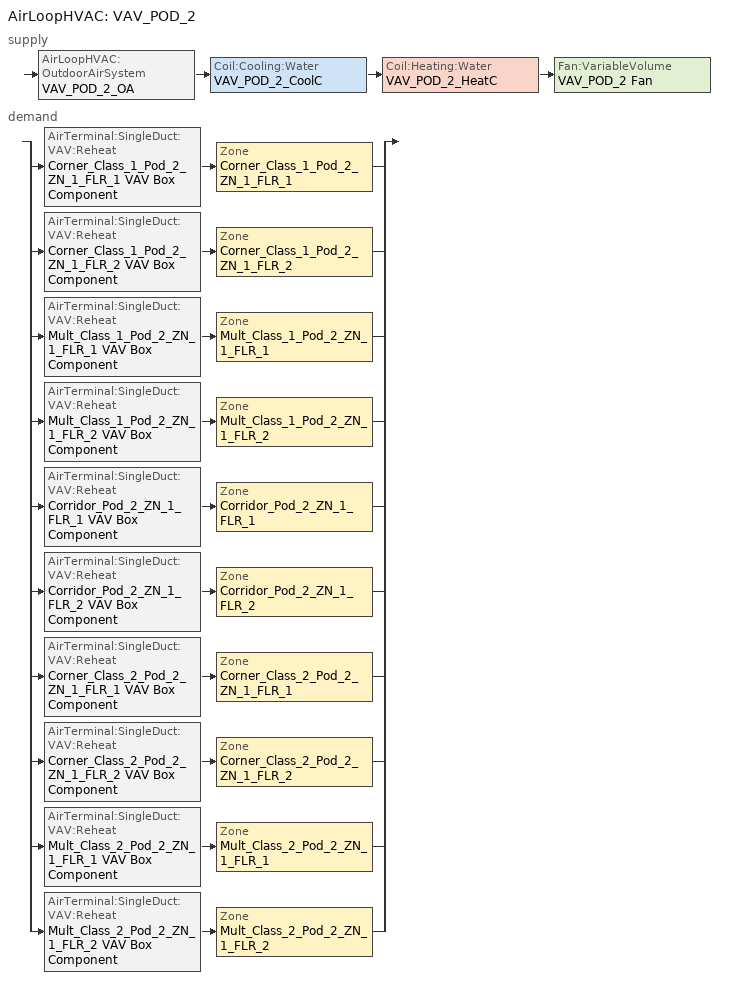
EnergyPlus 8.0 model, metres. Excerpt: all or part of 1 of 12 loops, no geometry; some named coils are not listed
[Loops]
AirLoopHVAC 'VAV_POD_2'
 supply: AirLoopHVAC:OutdoorAirSystem 'VAV_POD_2_OA' > Coil:Cooling:Water 'VAV_POD_2_CoolC' > Coil:Heating:Water 'VAV_POD_2_HeatC' > Fan:VariableVolume 'VAV_POD_2 Fan'
 demand: split
  | AirTerminal:SingleDuct:VAV:Reheat 'Corner_Class_1_Pod_2_ZN_1_FLR_1 VAV Box Component' > Zone 'Corner_Class_1_Pod_2_ZN_1_FLR_1'
  | AirTerminal:SingleDuct:VAV:Reheat 'Corner_Class_1_Pod_2_ZN_1_FLR_2 VAV Box Component' > Zone 'Corner_Class_1_Pod_2_ZN_1_FLR_2'
  | AirTerminal:SingleDuct:VAV:Reheat 'Mult_Class_1_Pod_2_ZN_1_FLR_1 VAV Box Component' > Zone 'Mult_Class_1_Pod_2_ZN_1_FLR_1'
  | AirTerminal:SingleDuct:VAV:Reheat 'Mult_Class_1_Pod_2_ZN_1_FLR_2 VAV Box Component' > Zone 'Mult_Class_1_Pod_2_ZN_1_FLR_2'
  | AirTerminal:SingleDuct:VAV:Reheat 'Corridor_Pod_2_ZN_1_FLR_1 VAV Box Component' > Zone 'Corridor_Pod_2_ZN_1_FLR_1'
  | AirTerminal:SingleDuct:VAV:Reheat 'Corridor_Pod_2_ZN_1_FLR_2 VAV Box Component' > Zone 'Corridor_Pod_2_ZN_1_FLR_2'
  | AirTerminal:SingleDuct:VAV:Reheat 'Corner_Class_2_Pod_2_ZN_1_FLR_1 VAV Box Component' > Zone 'Corner_Class_2_Pod_2_ZN_1_FLR_1'
  | AirTerminal:SingleDuct:VAV:Reheat 'Corner_Class_2_Pod_2_ZN_1_FLR_2 VAV Box Component' > Zone 'Corner_Class_2_Pod_2_ZN_1_FLR_2'
  | AirTerminal:SingleDuct:VAV:Reheat 'Mult_Class_2_Pod_2_ZN_1_FLR_1 VAV Box Component' > Zone 'Mult_Class_2_Pod_2_ZN_1_FLR_1'
  | AirTerminal:SingleDuct:VAV:Reheat 'Mult_Class_2_Pod_2_ZN_1_FLR_2 VAV Box Component' > Zone 'Mult_Class_2_Pod_2_ZN_1_FLR_2'
[Sizing:Zone] Zone Cooling Design Supply Air Temperature Input Method=SupplyAirTemperature; Zone Cooling Design Supply Air Temperature {C}=12.8; Zone Heating Design Supply Air Temperature Input Method=SupplyAirTemperature; Zone Heating Design Supply Air Temperature {C}=40; Zone Cooling Design Supply Air Humidity Ratio {kg-H2O/kg-air}=0.0085; Zone Heating Design Supply Air Humidity Ratio {kg-H2O/kg-air}=0.008; Zone Heating Sizing Factor=0; Zone Cooling Sizing Factor=0; Cooling Design Air Flow Method=DesignDay; Cooling Design Air Flow Rate {m3/s}=0; Cooling Minimum Air Flow {m3/s}=0; Cooling Minimum Air Flow Fraction=0; Heating Design Air Flow Method=DesignDay; Heating Design Air Flow Rate {m3/s}=0
Name | Design Specification Outdoor Air Object
Corner_Class_1_Pod_2_ZN_1_FLR_1 | SZ DSOA Corner_Class_1_Pod_2_ZN_1_FLR_1
Corner_Class_1_Pod_2_ZN_1_FLR_2 | SZ DSOA Corner_Class_1_Pod_2_ZN_1_FLR_2
Mult_Class_1_Pod_2_ZN_1_FLR_1 | SZ DSOA Mult_Class_1_Pod_2_ZN_1_FLR_1
Mult_Class_1_Pod_2_ZN_1_FLR_2 | SZ DSOA Mult_Class_1_Pod_2_ZN_1_FLR_2
Corridor_Pod_2_ZN_1_FLR_1 | SZ DSOA Corridor_Pod_2_ZN_1_FLR_1
Corridor_Pod_2_ZN_1_FLR_2 | SZ DSOA Corridor_Pod_2_ZN_1_FLR_2
Corner_Class_2_Pod_2_ZN_1_FLR_1 | SZ DSOA Corner_Class_2_Pod_2_ZN_1_FLR_1
Corner_Class_2_Pod_2_ZN_1_FLR_2 | SZ DSOA Corner_Class_2_Pod_2_ZN_1_FLR_2
Mult_Class_2_Pod_2_ZN_1_FLR_1 | SZ DSOA Mult_Class_2_Pod_2_ZN_1_FLR_1
Mult_Class_2_Pod_2_ZN_1_FLR_2 | SZ DSOA Mult_Class_2_Pod_2_ZN_1_FLR_2
[DesignSpecification:OutdoorAir]
Name | Outdoor Air Method | Outdoor Air Flow per Zone Floor Area {m3/s-m2} | Zone Outdoor Air Method | Outdoor Air Flow per Person {m3/s-person}
SZ DSOA Corner_Class_1_Pod_2_ZN_1_FLR_1; SZ DSOA Corner_Class_1_Pod_2_ZN_1_FLR_2; SZ DSOA Mult_Class_1_Pod_2_ZN_1_FLR_1; SZ DSOA Mult_Class_1_Pod_2_ZN_1_FLR_2; SZ DSOA Corner_Class_2_Pod_2_ZN_1_FLR_1; SZ DSOA Corner_Class_2_Pod_2_ZN_1_FLR_2; SZ DSOA Mult_Class_2_Pod_2_ZN_1_FLR_1; SZ DSOA Mult_Class_2_Pod_2_ZN_1_FLR_2 | Flow/Area | 0.00266683
SZ DSOA Corridor_Pod_2_ZN_1_FLR_1; SZ DSOA Corridor_Pod_2_ZN_1_FLR_2 | Flow/Area | 0.000507968
Design_Spec_OA_Classroom |  | 0.00266683 | Sum | 0
Design_Spec_OA_Corridor |  | 0.000507968 | Sum | 1e-08
[Sizing:System]
VAV_POD_2: Type of Load to Size On=Sensible; Design Outdoor Air Flow Rate {m3/s}  Aug 9, 2012 Change AUTOSIZE to a parm variable       !- Design=9.99847; Minimum System Air Flow Ratio=0.3; Preheat Design Temperature {C}=7; Preheat Design Humidity Ratio {kgWater/kgDryAir}=0.008; Precool Design Temperature {C}=12.8; Precool Design Humidity Ratio {kgWater/kgDryAir}=0.008; Central Cooling Design Supply Air Temperature {C}=12.8; Central Heating Design Supply Air Temperature {C}=12.8; Sizing Option=Coincident; 100% Outdoor Air in Cooling=No; 100% Outdoor Air in Heating=No; Central Cooling Design Supply Air Humidity Ratio {kg-H2O/kg-Air}=0.0085; Central Heating Design Supply Air Humidity Ratio {kgWater/kgDryAir}=0.008; Cooling Design Air Flow Method=DesignDay; Cooling Design Air Flow Rate {m3/s}=0; Heating Design Air Flow Method=DesignDay; Heating Design Air Flow Rate {m3/s}=0; System Outdoor Air Method=ZoneSum
[ZoneControl:Thermostat] Control Type Schedule=Dual Zone Control Type Sched
Name | Zone or ZoneList | Control 1
Corner_Class_1_Pod_2_ZN_1_FLR_1 Thermostat | Corner_Class_1_Pod_2_ZN_1_FLR_1 | Corner_Class_1_Pod_2_ZN_1_FLR_1 DualSPSched
Corner_Class_1_Pod_2_ZN_1_FLR_2 Thermostat | Corner_Class_1_Pod_2_ZN_1_FLR_2 | Corner_Class_1_Pod_2_ZN_1_FLR_2 DualSPSched
Mult_Class_1_Pod_2_ZN_1_FLR_1 Thermostat | Mult_Class_1_Pod_2_ZN_1_FLR_1 | Mult_Class_1_Pod_2_ZN_1_FLR_1 DualSPSched
Mult_Class_1_Pod_2_ZN_1_FLR_2 Thermostat | Mult_Class_1_Pod_2_ZN_1_FLR_2 | Mult_Class_1_Pod_2_ZN_1_FLR_2 DualSPSched
Corridor_Pod_2_ZN_1_FLR_1 Thermostat | Corridor_Pod_2_ZN_1_FLR_1 | Corridor_Pod_2_ZN_1_FLR_1 DualSPSched
Corridor_Pod_2_ZN_1_FLR_2 Thermostat | Corridor_Pod_2_ZN_1_FLR_2 | Corridor_Pod_2_ZN_1_FLR_2 DualSPSched
Corner_Class_2_Pod_2_ZN_1_FLR_1 Thermostat | Corner_Class_2_Pod_2_ZN_1_FLR_1 | Corner_Class_2_Pod_2_ZN_1_FLR_1 DualSPSched
Corner_Class_2_Pod_2_ZN_1_FLR_2 Thermostat | Corner_Class_2_Pod_2_ZN_1_FLR_2 | Corner_Class_2_Pod_2_ZN_1_FLR_2 DualSPSched
Mult_Class_2_Pod_2_ZN_1_FLR_1 Thermostat | Mult_Class_2_Pod_2_ZN_1_FLR_1 | Mult_Class_2_Pod_2_ZN_1_FLR_1 DualSPSched
Mult_Class_2_Pod_2_ZN_1_FLR_2 Thermostat | Mult_Class_2_Pod_2_ZN_1_FLR_2 | Mult_Class_2_Pod_2_ZN_1_FLR_2 DualSPSched
[ThermostatSetpoint:DualSetpoint] Heating Setpoint Temperature Schedule=HTGSETP_SCH_YES_OPTIMUM; Cooling Setpoint Temperature Schedule=CLGSETP_SCH_NO_SETBACK
Corner_Class_1_Pod_2_ZN_1_FLR_1 DualSPSched; Corner_Class_1_Pod_2_ZN_1_FLR_2 DualSPSched; Mult_Class_1_Pod_2_ZN_1_FLR_1 DualSPSched; Mult_Class_1_Pod_2_ZN_1_FLR_2 DualSPSched; Corridor_Pod_2_ZN_1_FLR_1 DualSPSched; Corridor_Pod_2_ZN_1_FLR_2 DualSPSched; Corner_Class_2_Pod_2_ZN_1_FLR_1 DualSPSched; Corner_Class_2_Pod_2_ZN_1_FLR_2 DualSPSched; Mult_Class_2_Pod_2_ZN_1_FLR_1 DualSPSched; Mult_Class_2_Pod_2_ZN_1_FLR_2 DualSPSched
[AirTerminal:SingleDuct:VAV:Reheat] Availability Schedule=ALWAYS_ON; Maximum Air Flow Rate {m3/s}=AUTOSIZE; Zone Minimum Air Flow Input Method=Constant; Maximum Hot Water or Steam Flow Rate {m3/s}=AUTOSIZE; Minimum Hot Water or Steam Flow Rate {m3/s}=0; Convergence Tolerance=0.001; Damper Heating Action=Normal; Maximum Flow Fraction During Reheat=0.5; Maximum Reheat Air Temperature {C}=40
Name | Constant Minimum Air Flow Fraction | Reheat Coil
Corner_Class_1_Pod_2_ZN_1_FLR_1 VAV Box Component | 0.7 | Corner_Class_1_Pod_2_ZN_1_FLR_1 VAV Box Reheat Coil
Corner_Class_1_Pod_2_ZN_1_FLR_2 VAV Box Component | 0.7 | Corner_Class_1_Pod_2_ZN_1_FLR_2 VAV Box Reheat Coil
Mult_Class_1_Pod_2_ZN_1_FLR_1 VAV Box Component | 0.835916 | Mult_Class_1_Pod_2_ZN_1_FLR_1 VAV Box Reheat Coil
Mult_Class_1_Pod_2_ZN_1_FLR_2 VAV Box Component | 0.7 | Mult_Class_1_Pod_2_ZN_1_FLR_2 VAV Box Reheat Coil
Corridor_Pod_2_ZN_1_FLR_1 VAV Box Component | 0.431992 | Corridor_Pod_2_ZN_1_FLR_1 VAV Box Reheat Coil
Corridor_Pod_2_ZN_1_FLR_2 VAV Box Component | 0.3 | Corridor_Pod_2_ZN_1_FLR_2 VAV Box Reheat Coil
Corner_Class_2_Pod_2_ZN_1_FLR_1 VAV Box Component | 0.7 | Corner_Class_2_Pod_2_ZN_1_FLR_1 VAV Box Reheat Coil
Corner_Class_2_Pod_2_ZN_1_FLR_2 VAV Box Component | 0.7 | Corner_Class_2_Pod_2_ZN_1_FLR_2 VAV Box Reheat Coil
Mult_Class_2_Pod_2_ZN_1_FLR_1 VAV Box Component | 1 | Mult_Class_2_Pod_2_ZN_1_FLR_1 VAV Box Reheat Coil
Mult_Class_2_Pod_2_ZN_1_FLR_2 VAV Box Component | 0.7 | Mult_Class_2_Pod_2_ZN_1_FLR_2 VAV Box Reheat Coil
[Zone equipment]
Corner_Class_1_Pod_2_ZN_1_FLR_1: Corner_Class_1_Pod_2_ZN_1_FLR_1 VAV Box Component
Corner_Class_1_Pod_2_ZN_1_FLR_2: Corner_Class_1_Pod_2_ZN_1_FLR_2 VAV Box Component
Mult_Class_1_Pod_2_ZN_1_FLR_1: Mult_Class_1_Pod_2_ZN_1_FLR_1 VAV Box Component
Mult_Class_1_Pod_2_ZN_1_FLR_2: Mult_Class_1_Pod_2_ZN_1_FLR_2 VAV Box Component
Corridor_Pod_2_ZN_1_FLR_1: Corridor_Pod_2_ZN_1_FLR_1 VAV Box Component
Corridor_Pod_2_ZN_1_FLR_2: Corridor_Pod_2_ZN_1_FLR_2 VAV Box Component
Corner_Class_2_Pod_2_ZN_1_FLR_1: Corner_Class_2_Pod_2_ZN_1_FLR_1 VAV Box Component
Corner_Class_2_Pod_2_ZN_1_FLR_2: Corner_Class_2_Pod_2_ZN_1_FLR_2 VAV Box Component
Mult_Class_2_Pod_2_ZN_1_FLR_1: Mult_Class_2_Pod_2_ZN_1_FLR_1 VAV Box Component
Mult_Class_2_Pod_2_ZN_1_FLR_2: Mult_Class_2_Pod_2_ZN_1_FLR_2 VAV Box Component
[Fan:VariableVolume]
VAV_POD_2 Fan: Availability Schedule=HVACOperationSchd; Fan Efficiency=0.6045; Pressure Rise {Pa}=1389.42; Maximum Flow Rate {m3/s}=AUTOSIZE; Fan Power Minimum Flow Rate Input Method=Fraction; Fan Power Minimum Flow Fraction=0.25; Motor Efficiency=0.93; Motor In Airstream Fraction=1; Fan Power Coefficient 1=0.0408; Fan Power Coefficient 2=0.088; Fan Power Coefficient 3=-0.0729; Fan Power Coefficient 4=0.9437; Fan Power Coefficient 5=0
[Coil:Cooling:Water]
VAV_POD_2_CoolC: Availability Schedule=ALWAYS_ON; Design Water Flow Rate {m3/s}=AUTOSIZE; Design Air Flow Rate {m3/s}=AUTOSIZE; Design Inlet Water Temperature {C}=AUTOSIZE; Design Inlet Air Temperature {C}=AUTOSIZE; Design Outlet Air Temperature {C}=AUTOSIZE; Design Inlet Air Humidity Ratio {kgWater/kgDryAir}=AUTOSIZE; Design Outlet Air Humidity Ratio {kgWater/kgDryAir}=AUTOSIZE; Type of Analysis=SimpleAnalysis; Heat Exchanger Configuration=CrossFlow
[Coil:Heating:Water]
VAV_POD_2_HeatC: Availability Schedule=ALWAYS_ON; U-Factor Times Area Value {W/K}=AUTOSIZE; Maximum Water Flow Rate {m3/s}=AUTOSIZE; Performance Input Method=UFactorTimesAreaAndDesignWaterFlowRate; Rated Capacity {W}=AUTOSIZE; Rated Inlet Water Temperature {C}=82.2; Rated Inlet Air Temperature {C}=12.8; Rated Outlet Water Temperature {C}=71.1; Rated Outlet Air Temperature {C}=40
[Controller:WaterCoil] Control Variable=Temperature; Actuator Variable=Flow; Maximum Actuated Flow {m3/s}=AUTOSIZE; Minimum Actuated Flow {m3/s}=0
Name | Action | Controller Convergence Tolerance {deltaC}
VAV_POD_2_CoolC_Controller | Reverse
VAV_POD_2_HeatC_Controller | Normal | 0.0001
[Controller:OutdoorAir]
VAV_POD_2_OA_Controller: Minimum Outdoor Air Flow Rate {m3/s}=AUTOSIZE; Maximum Outdoor Air Flow Rate {m3/s}=AUTOSIZE; Economizer Control Type,             !- Economizer Control Typ=DifferentialDryBulb; Economizer Control Action Type=ModulateFlow; Economizer Maximum Limit Dry-Bulb Temperature {C}                            !- Economizer Maximum Limit Dry-Bulb Temperature {C}=12.7778; Minimum Limit Type=FixedMinimum; Minimum Outdoor Air Schedule=MinOA_MotorizedDamper_Sched; Heat Recovery Bypass Control Type=BypassWhenOAFlowGreaterThanMinimum
[AirLoopHVAC]
VAV_POD_2: Design Supply Air Flow Rate {m3/s}=AUTOSIZE
[SetpointManager:Scheduled]
VAV_POD_2 SAT setpoint: Control Variable=Temperature; Schedule=VAV-Supply-Air-Temp-Sch; Setpoint Node or NodeList=VAV_POD_2 Supply Equipment Outlet Node
[SetpointManager:MixedAir] Control Variable=Temperature
Name | Setpoint Node or NodeList
VAV_POD_2_CoolC SAT Manager | VAV_POD_2_CoolC-VAV_POD_2_HeatCNode
VAV_POD_2_HeatC SAT Manager | VAV_POD_2_HeatC-VAV_POD_2 FanNode
VAV_POD_2_OAMixed Air Temp Manager | VAV_POD_2_OA-VAV_POD_2_CoolCNode
[SetpointManager:OutdoorAirPretreat]
VAV_Pod_2 Heat Exhchanger Supply Air Temp Manager: Control Variable=Temperature; Minimum Setpoint Temperature {C}=-99; Maximum Setpoint Temperature {C}=99; Minimum Setpoint Humidity Ratio {kgWater/kgDryAir}=0.00001; Maximum Setpoint Humidity Ratio {kgWater/kgDryAir}=1; Setpoint Node or NodeList=VAV_Pod_2 Heat Recovery Outlet Node
[HeatExchanger:AirToAir:SensibleAndLatent]
VAV_Pod_2 OA Heat Recovery: Availability Schedule=Always_On; Nominal Supply Air Flow Rate {m3/s}=AUTOSIZE; Sensible Effectiveness at 100% Heating Air Flow=0.7; Latent Effectiveness at 100% Heating Air Flow=0.6; Sensible Effectiveness at 75% Heating Air Flow=0.7; Latent Effectiveness at 75% Heating Air Flow=0.6; Sensible Effectiveness at 100% Cooling Air Flow=0.75; Latent Effectiveness at 100% Cooling Air Flow=0.6; Sensible Effectiveness at 75% Cooling Air Flow=0.75; Latent Effectiveness at 75% Cooling Air Flow=0.6; Nominal Electric Power {W}=7223.9; Supply Air Outlet Temperature Control=Yes; Heat Exchanger Type=Rotary; Frost Control Type=ExhaustOnly; Threshold Temperature {C}=-23.3; Initial Defrost Time Fraction=0.167; Rate of Defrost Time Fraction Increase {1/K}=1.44
[Controller:MechanicalVentilation]
VAV_POD_2_MultiZone: Always_On, No, VentilationRateProcedure, Corner_Class_1_Pod_2_ZN_1_FLR_1, Design_Spec_OA_Classroom, Design_Spec_ZAD_1, Corner_Class_1_Pod_2_ZN_1_FLR_2, Design_Spec_OA_Classroom, Design_Spec_ZAD_1, Mult_Class_1_Pod_2_ZN_1_FLR_1, Design_Spec_OA_Classroom, Design_Spec_ZAD_1, Mult_Class_1_Pod_2_ZN_1_FLR_2, Design_Spec_OA_Classroom, Design_Spec_ZAD_1, Corridor_Pod_2_ZN_1_FLR_1, Design_Spec_OA_Corridor, Design_Spec_ZAD_1, Corridor_Pod_2_ZN_1_FLR_2, Design_Spec_OA_Corridor, Design_Spec_ZAD_1, Corner_Class_2_Pod_2_ZN_1_FLR_1, Design_Spec_OA_Classroom, Design_Spec_ZAD_1, Corner_Class_2_Pod_2_ZN_1_FLR_2, Design_Spec_OA_Classroom, Design_Spec_ZAD_1, Mult_Class_2_Pod_2_ZN_1_FLR_1, Design_Spec_OA_Classroom, Design_Spec_ZAD_1, Mult_Class_2_Pod_2_ZN_1_FLR_2, Design_Spec_OA_Classroom, Design_Spec_ZAD_1
[DesignSpecification:ZoneAirDistribution]
Design_Spec_ZAD_1: Zone Air Distribution Effectiveness in Cooling Mode 1=1; Zone Air Distribution Effectiveness in Heating Mode 1=1
[EnergyManagementSystem:Program]
PSZ4_8_Economizer_CTRL_Prog: SET PSZ4_8_Timestep_Econ_Eff = 0.7; SET PSZ4_8_MaxE = 0.7; SET PSZ4_8_DAT_Rqd = (PSZ4_8_DAT_Rqd*1.8) +32; SET OAT_F = (OAT_F*1.8) +32; SET OAwb_F = (OAwb_F*1.8) +32; IF PSZ4_8_OAFlowMass > (PSZ4_8_OADesignMass * PSZ4_8_OASch); SET PSZ4_8_Econo_Active = 1; ELSE; SET PSZ4_8_Econo_Active = 0; ENDIF; SET PSZ4_8_dT_Needed = 75 - PSZ4_8_DAT_Rqd; SET PSZ4_8_Cool_Des_dT = ((98*0.15) + (75*(1-0.15))) - 55; SET PSZ4_8_Cool_Load = PSZ4_8_dT_Needed/ PSZ4_8_Cool_Des_dT; IF PSZ4_8_Cool_Load > 1; SET PSZ4_8_Cool_Load = 1; ELSEIF PSZ4_8_Cool_Load < 0; SET PSZ4_8_Cool_Load = 0; ENDIF; IF PSZ4_8_Econo_Active == 1; SET PSZ4_8_Stage = PSZ4_8_Number_of_Stages; IF PSZ4_8_Stage == 2; IF PSZ4_8_Cool_Load < 0.6; SET PSZ4_8_Timestep_Econ_Eff = PSZ4_8_MaxE; ELSE; SET PSZ4_8_ECO_Eff = 0-2.18919863612305; SET PSZ4_8_ECO_Eff = PSZ4_8_ECO_Eff + (0-0.674461284910428 * PSZ4_8_Cool_Load); SET PSZ4_8_ECO_Eff = PSZ4_8_ECO_Eff + (0.000459106275872404 * (OAT_F^2)); SET PSZ4_8_ECO_Eff = PSZ4_8_ECO_Eff + (0-0.00000484778537945252 * (OAT_F^3)); SET PSZ4_8_ECO_Eff = PSZ4_8_ECO_Eff + (0.182915713033586 * OAwb_F); SET PSZ4_8_ECO_Eff = PSZ4_8_ECO_Eff + (0-0.00382838660261133 * (OAwb_F^2)); SET PSZ4_8_ECO_Eff = PSZ4_8_ECO_Eff + (0.0000255567460240583 * (OAwb_F^3)); SET PSZ4_8_Timestep_Econ_Eff = PSZ4_8_ECO_Eff; ENDIF; ELSE; SET PSZ4_8_ECO_Eff = 2.36337942464462; SET PSZ4_8_ECO_Eff = PSZ4_8_ECO_Eff + (0-0.409939515512619 * PSZ4_8_Cool_Load); SET PSZ4_8_ECO_Eff = PSZ4_8_ECO_Eff + (0-0.0565205596792225 * OAwb_F); SET PSZ4_8_ECO_Eff = PSZ4_8_ECO_Eff + (0-0.0000632612294169389 * (OAT_F^2)); SET PSZ4_8_Timestep_Econ_Eff = PSZ4_8_ECO_Eff + (0.000571724868775081 * (OAwb_F^2)); ENDIF; IF PSZ4_8_Timestep_Econ_Eff > PSZ4_8_MaxE; SET PSZ4_8_Timestep_Econ_Eff = PSZ4_8_MaxE; ELSEIF PSZ4_8_Timestep_Econ_Eff < (PSZ4_8_OADesignMass * PSZ4_8_OASch); SET PSZ4_8_Timestep_Econ_Eff = (PSZ4_8_OADesignMass * PSZ4_8_OASch); ENDIF; ENDIF
PSZ4_8_Set_Fan_Par: IF PSZ4_8_Number_of_Stages == 1; Return; ENDIF; SET PSZ4_8_FanPwrExponent = 2.2; SET PSZ4_8_OAFrac = PSZ4_8_OAFlowMass/PSZ4_8_DesignFlowMass; IF  PSZ4_8_OAFrac < 0.66; SET PSZ4_8_VenSpeed = 0.66; SET PSZ4_8_Stage1Speed = 0.66; ELSE; SET PSZ4_8_VenSpeed = PSZ4_8_OAFrac; SET PSZ4_8_Stage1Speed = PSZ4_8_OAFrac; ENDIF; SET PSZ4_8_Stage2Speed = 1.0; SET PSZ4_8_HeatSpeed = 1.0
PSZ4_8_Fan_Control: IF PSZ4_8_Number_of_Stages == 1; Return; ENDIF; IF PSZ4_8_HeatingRTF > 0; SET PSZ4_8_Heating = PSZ4_8_HeatingRTF; SET PSZ4_8_Ven = 1 - PSZ4_8_HeatingRTF; SET PSZ4_8_Eco = 0; SET PSZ4_8_Stage1 = 0; SET PSZ4_8_Stage2 = 0; ELSE; SET PSZ4_8_Heating = 0; SET PSZ4_8_EcoSpeed = PSZ4_8_VenSpeed; IF PSZ4_8_SpeedRatio == 0; IF PSZ4_8_RTF > 0; SET PSZ4_8_Stage1 = PSZ4_8_RTF; SET PSZ4_8_Stage2 = 0; SET PSZ4_8_Ven = 1-PSZ4_8_RTF; SET PSZ4_8_Eco = 0; IF PSZ4_8_OAFlowMass > (PSZ4_8_OADesignMass * PSZ4_8_OASch); SET PSZ4_8_Stage1Speed = 1.0; ENDIF; ELSE; SET PSZ4_8_Stage1 = 0; SET PSZ4_8_Stage2 = 0; IF PSZ4_8_OAFlowMass > (PSZ4_8_OADesignMass * PSZ4_8_OASch); SET PSZ4_8_Eco = 1.0; SET PSZ4_8_Ven = 0; SET PSZ4_8_Exp_DAT = PSZ4_8_DAT_Rqd - (1-PSZ4_8_VenSpeed) * KITCHEN_ZN_1_FLR_1_Temp; SET PSZ4_8_Exp_DAT = PSZ4_8_Exp_DAT/PSZ4_8_VenSpeed; IF OAT_F > PSZ4_8_Exp_DAT; SET PSZ4_8_EcoSpeed = PSZ4_8_Stage2Speed; ENDIF; ELSE; SET PSZ4_8_Eco = 0; SET PSZ4_8_Ven = 1.0; ENDIF; ENDIF; ELSE; SET PSZ4_8_Stage1 = 1- PSZ4_8_SpeedRatio; SET PSZ4_8_Stage2 = PSZ4_8_SpeedRatio; SET PSZ4_8_Ven = 0; SET PSZ4_8_Eco = 0; IF PSZ4_8_OAFlowMass > (PSZ4_8_OADesignMass * PSZ4_8_OASch); SET PSZ4_8_Stage1Speed = 1.0; ENDIF; ENDIF; ENDIF; SET PSZ4_8_FPR = PSZ4_8_Ven * (PSZ4_8_VenSpeed ^ PSZ4_8_FanPwrExponent); SET PSZ4_8_FPR = PSZ4_8_FPR + PSZ4_8_Eco * (PSZ4_8_EcoSpeed ^ PSZ4_8_FanPwrExponent); SET PSZ4_8_FPR_1 = PSZ4_8_Stage1 * (PSZ4_8_Stage1Speed ^ PSZ4_8_FanPwrExponent); SET PSZ4_8_FPR = PSZ4_8_FPR + PSZ4_8_FPR_1; SET PSZ4_8_FPR_2 = PSZ4_8_Stage2 * (PSZ4_8_Stage2Speed ^ PSZ4_8_FanPwrExponent); SET PSZ4_8_FPR = PSZ4_8_FPR + PSZ4_8_FPR_2; SET PSZ4_8_FPR_3 = PSZ4_8_Heating * (PSZ4_8_HeatSpeed ^ PSZ4_8_FanPwrExponent); SET PSZ4_8_FanPwrRatio = PSZ4_8_FPR +  PSZ4_8_FPR_3; SET PSZ4_8_Fan_Pressure = PSZ4_8_Fan_DesignPressure * PSZ4_8_FanPwrRatio
PSZ4_8_Set_Number_of_Stages: SET PSZ4_8_Number_of_Stages =  1
[Schedule:Compact]
ALWAYS_ON: Through: 12/31, For: AllDays, Until: 24:00, 1
Dual Zone Control Type Sched: Through: 12/31, For: AllDays, Until: 24:00, 4
VAV-Supply-Air-Temp-Sch: Through: 12/31, For: AllDays, Until: 24:00, 12.8
HVACOperationSchd: Through: 12/31, For: Weekdays SummerDesignDay WinterDesignDay, Until: 07:00, 0, Until: 21:00, 1, Until: 24:00, 0, For: WeekEnds Holidays AllOtherDays, Until: 24:00, 0
HTGSETP_SCH_YES_OPTIMUM: Through: 12/31, For: SummerDesignDay, Until: 24:00, 15.6, For: WinterDesignDay, Until: 24:00, 21, For: Weekdays, Until: 06:00, 15.6, Until: 07:00, 17.8, Until: 08:00, 20, Until: 21:00, 21, Until: 24:00, 15.6, For: WeekEnds Holidays AllOtherDays, Until: 24:00, 15.6
CLGSETP_SCH_NO_SETBACK: Through: 12/31, For: SummerDesignDay, Until: 24:00, 24, For: WinterDesignDay, Until: 24:00, 29.44, For: Weekdays, Until: 06:00, 24, Until: 07:00, 24, Until: 08:00, 24, Until: 21:00, 24, Until: 24:00, 24, For: WeekEnds Holidays AllOtherDays, Until: 24:00, 24
MinOA_MotorizedDamper_Sched: Through: 12/31, For: Weekdays SummerDesignDay WinterDesignDay, Until: 08:00, 0, Until: 21:00, 1, Until: 24:00, 0, For: WeekEnds Holidays AllOtherDays, Until: 24:00, 0
